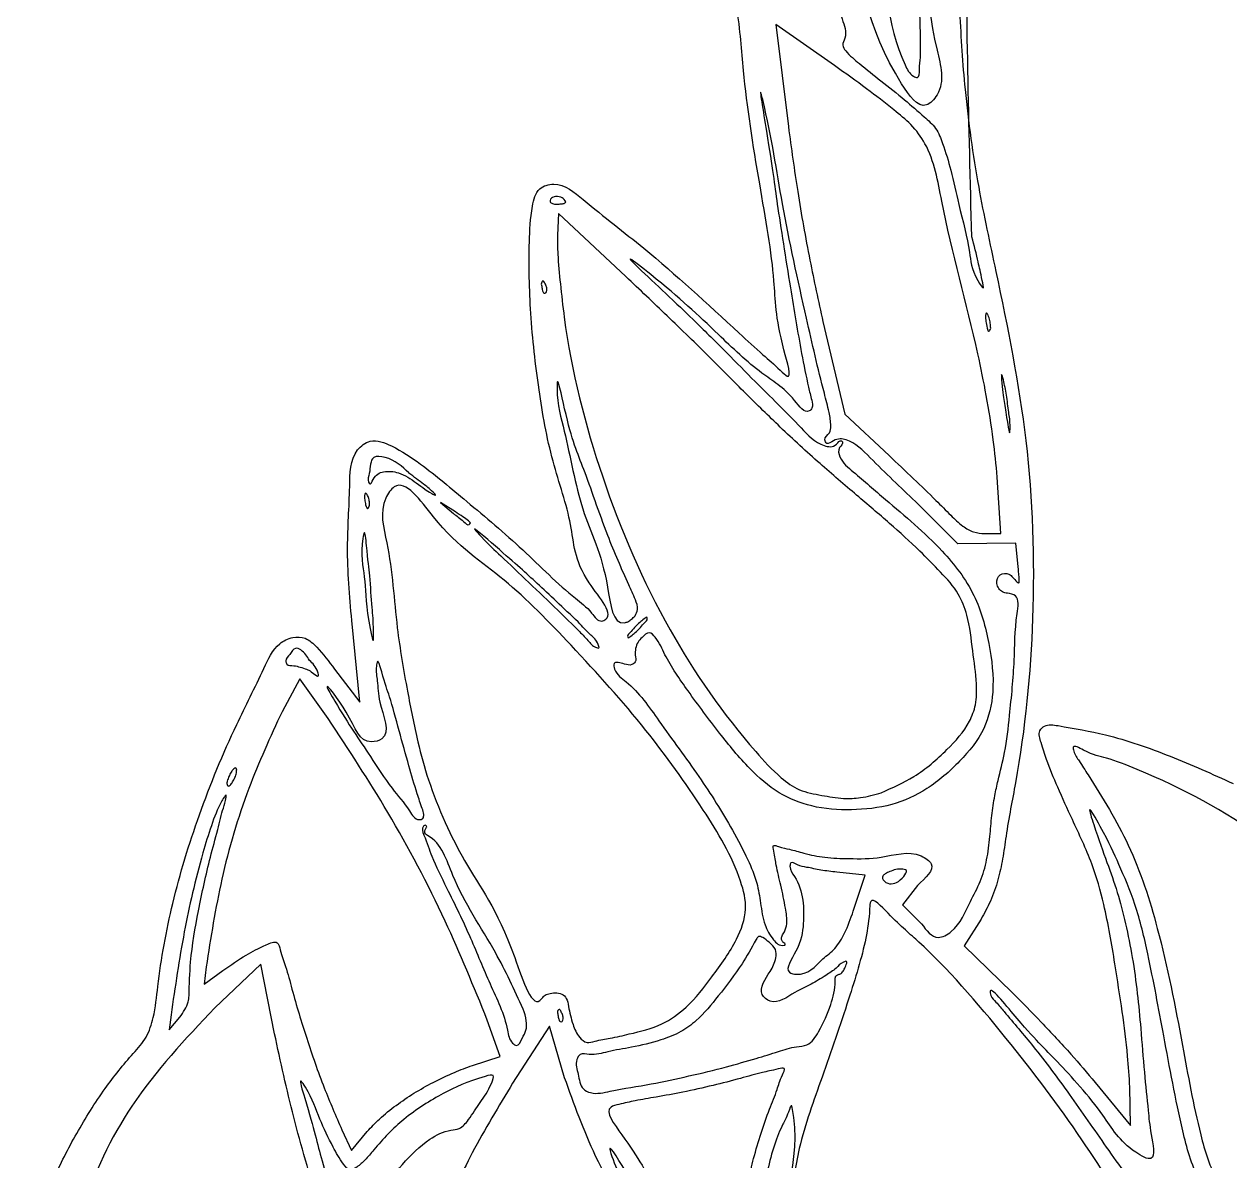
# Model space of a CAD drawing. Extents: x 1.3 to 54.4, y 20 to 60.3.
# Drawn here: x 25.44 to 34.23, y 28.3 to 36.59 of the extents above; entities that cross this region are included whole.
import ezdxf

# ---------------------------------------------------------------- set-up
doc = ezdxf.new("R2010")
doc.units = 0
doc.layers.add('Layer_1', color=7, linetype='CONTINUOUS')

msp = doc.modelspace()

# ---------------------------------------------------------------- linework, layer by layer
at = {"layer": 'Layer_1', "color": 7}
for p, q in [((31.348042, 36.288599), (30.919171, 36.588999)), ((30.919171, 36.588999), (31.010654, 35.843641)), ((29.388763, 35.29457), (29.388805, 35.294694)), ((29.333791, 35.210313), (29.325747, 35.052836)), ((29.825987, 34.7492), (29.333791, 35.210313)), ((32.349054, 35.040623), (32.348395, 35.040067)), ((29.235247, 34.700924), (29.235273, 34.700975)), ((31.262931, 34.421845), (31.423695, 33.745398)), ((32.467534, 34.467287), (32.467595, 34.467292)), ((32.57953, 33.995939), (32.579588, 33.995939)), ((31.423695, 33.745398), (31.744843, 33.443945)), ((28.242715, 33.31677), (28.24267, 33.316963)), ((32.560916, 32.876247), (32.534183, 33.285578)), ((32.534183, 33.285578), (32.534212, 33.285414)), ((27.938542, 33.158785), (27.938484, 33.158816)), ((28.581966, 33.033227), (28.472498, 33.101275)), ((28.472498, 33.101275), (28.568415, 33.020447)), ((32.247091, 32.800285), (31.937381, 33.10954)), ((28.693192, 32.952574), (28.693192, 32.95264)), ((32.457877, 32.802401), (32.247091, 32.800285)), ((32.443261, 32.874924), (32.560916, 32.876247)), ((32.668654, 32.804518), (32.457877, 32.802401)), ((32.68744, 32.631793), (32.668654, 32.804518)), ((27.957248, 32.567351), (27.957214, 32.567351)), ((29.892543, 32.274743), (29.892749, 32.274814)), ((27.884422, 31.644278), (27.826428, 32.241305)), ((29.478256, 32.230163), (29.478256, 32.230158)), ((29.932508, 32.189949), (29.932516, 32.189949)), ((27.517606, 31.95011), (27.517638, 31.950173)), ((27.699877, 31.887089), (27.884422, 31.644278)), ((27.446552, 31.815087), (27.317663, 31.575851)), ((27.65438, 31.526226), (27.446552, 31.815087)), ((26.987275, 31.154394), (26.987275, 31.154201)), ((31.688513, 30.984505), (31.688521, 30.984433)), ((28.339489, 30.869443), (28.339418, 30.869435)), ((31.571663, 30.382083), (31.363695, 30.404758)), ((31.48452, 30.12086), (31.571663, 30.382083)), ((31.852055, 30.373611), (31.851981, 30.373677)), ((31.951919, 30.307984), (31.842583, 30.167072)), ((31.842583, 30.167072), (31.98092, 30.029116)), ((32.416126, 30.061895), (32.292703, 29.867683)), ((30.971159, 29.895565), (30.971019, 29.895792)), ((32.292703, 29.867683), (32.642733, 29.526661)), ((27.164292, 29.73388), (26.827927, 29.415698)), ((27.263624, 29.226613), (27.164292, 29.73388)), ((31.261547, 29.773462), (31.261484, 29.773473)), ((33.392269, 29.736479), (33.392361, 29.736415)), ((26.764401, 29.714283), (26.751119, 29.587492)), ((26.751119, 29.587492), (26.887196, 29.688555)), ((26.639967, 29.504153), (26.639975, 29.50423)), ((29.077124, 29.405945), (29.077174, 29.406014)), ((29.353656, 29.386527), (29.353812, 29.386527)), ((26.508099, 29.364535), (26.495637, 29.255162)), ((26.495637, 29.255162), (26.571848, 29.347089)), ((28.909208, 29.059354), (28.814998, 29.32665)), ((29.26828, 29.282795), (28.999868, 28.865573)), ((29.378796, 28.90601), (29.26828, 29.282795)), ((29.850622, 29.224602), (29.850596, 29.22461)), ((28.70739, 28.995669), (28.909208, 29.059354)), ((30.775952, 29.046916), (30.775844, 29.04699)), ((33.24914, 28.871267), (33.50551, 28.556895)), ((28.279728, 28.793228), (28.279744, 28.793223)), ((33.50551, 28.556895), (33.501092, 28.837816)), ((27.754199, 28.525589), (27.825478, 28.373869)), ((27.825478, 28.373869), (27.939685, 28.514164))]:
    msp.add_line(p, q, dxfattribs=at)
for points, knots in [([(40.271282, 59.849983), (40.485214, 59.86208), (40.949959, 59.888361), (41.643362, 59.879849), (42.200835, 59.846546), (42.613817, 59.810133), (42.912136, 59.78999), (43.550724, 59.756133), (44.502284, 59.657234), (45.750818, 59.362711), (46.962906, 58.923566), (48.08479, 58.401619), (49.057907, 57.823014), (49.691744, 57.295506), (50.073473, 56.914543), (50.335025, 56.747662), (50.858288, 56.608418), (51.57522, 56.380428), (52.370236, 55.848677), (52.768696, 55.302608), (52.964654, 54.894279), (53.032187, 54.592063), (53.094942, 54.132644), (53.165518, 53.544146), (53.017156, 52.826811), (52.747225, 52.270744), (52.535721, 51.84102), (52.440738, 51.589333), (52.439997, 51.37423), (52.477577, 51.130698), (52.671606, 50.794256), (52.992842, 50.31454), (53.384243, 49.658842), (53.741403, 48.879814), (54.035982, 48.115285), (54.221466, 47.321191), (54.347824, 46.578663), (54.45411, 45.599979), (54.367168, 44.445551), (54.082566, 43.108413), (53.057296, 41.036602), (51.749484, 37.555046), (50.140538, 33.362093), (48.204643, 29.976745), (46.199332, 29.279494), (45.121356, 28.951605), (43.924268, 28.714675), (42.839663, 28.563396), (41.89171, 28.2848), (41.049732, 27.738759), (40.089273, 27.160993), (39.153924, 26.46787), (38.436688, 25.780841), (37.856243, 25.114644), (37.439984, 24.350268), (37.265179, 23.694138), (37.123211, 23.187345), (37.026514, 22.901119), (36.777973, 22.294363), (36.102484, 21.448054), (34.81204, 20.585282), (33.672811, 20.207233), (32.884995, 20.045196), (32.468892, 20.009218), (32.001659, 19.995161), (31.531871, 19.985442), (31.144624, 19.989325), (30.92487, 20.012556), (30.828631, 20.02273)], [0, 0, 0, 0, 0.642684, 1.396166, 2.078645, 2.317687, 2.639898, 2.975541, 4.236348, 5.503705, 6.813474, 8.097285, 9.211822, 10.199275, 10.56205, 10.828223, 11.117331, 12.177714, 13.077326, 13.933005, 14.169862, 14.431109, 14.856387, 15.564706, 16.192498, 17.0221, 17.409826, 17.634928, 17.818278, 18.048572, 18.365748, 18.96711, 19.789008, 20.64946, 21.536756, 22.241023, 23.091414, 23.796469, 25.188387, 26.545455, 27.866698, 32.099874, 37.628078, 41.721124, 42.806076, 43.898718, 45.112298, 46.457072, 47.187278, 48.050776, 49.447057, 50.557323, 51.531965, 52.42342, 53.197301, 54.118007, 54.451791, 54.776835, 55.023681, 56.41702, 57.93146, 59.63164, 59.977898, 60.34281, 60.882457, 61.380305, 61.752739, 62.04293, 62.04293, 62.04293, 62.04293]), ([(30.732505, 23.899098), (31.017787, 23.934237), (31.581431, 24.003664), (32.400671, 24.239673), (33.34361, 24.647875), (34.432403, 25.314953), (35.661674, 26.508142), (36.634355, 27.720062), (37.405411, 28.710969), (37.821561, 29.335268), (38.133508, 29.976378), (38.439107, 30.725464), (38.742114, 31.705449), (39.282328, 33.662446), (39.669373, 36.938398), (40.217364, 40.63745), (40.435456, 44.023283), (42.128952, 46.052065), (44.368756, 47.473527), (46.293106, 48.030845), (47.512453, 48.347785), (47.796293, 48.403691), (47.982263, 48.466668), (48.133374, 48.444462), (48.167683, 48.562046), (48.033311, 48.596679), (47.972901, 48.636467), (47.896794, 48.725759), (47.95825, 48.704179), (48.001435, 48.692861), (47.967334, 48.730181), (47.936372, 48.752978), (47.817819, 48.857771), (48.002583, 48.772268), (48.102121, 48.684434), (48.211674, 48.612621), (48.331297, 48.488529), (48.219563, 48.533532), (48.18254, 48.589206), (48.149024, 48.560258), (48.211819, 48.534646), (48.237787, 48.505975), (48.273095, 48.485718), (48.408751, 48.491905), (48.774577, 48.557395), (49.441648, 48.5839), (50.229814, 48.634366), (50.855367, 48.666464), (51.28957, 48.70903), (51.446608, 48.898572), (51.517339, 49.073548), (51.472027, 49.266074), (51.299417, 49.527976), (50.999721, 49.881906), (50.536691, 50.30654), (50.080631, 50.657039), (49.682755, 50.929753), (49.499509, 51.10525), (49.319881, 51.205454), (49.383539, 51.352701), (49.59174, 51.353072), (49.941333, 51.355302), (50.449786, 51.290821), (51.011799, 51.123632), (51.455488, 50.882396), (51.809618, 50.617852), (52.097987, 50.301636), (52.482613, 49.761931), (52.951048, 49.001321), (53.398011, 48.019781), (53.66043, 47.246144), (53.768088, 46.752448), (53.862652, 46.558545), (54.002712, 46.472743), (54.116268, 46.390419), (54.190739, 46.303357), (54.233918, 46.243786), (54.219075, 46.144821), (54.273016, 46.176062), (54.255637, 46.2652), (54.262423, 46.379304), (54.157334, 46.510601), (54.053519, 46.577714), (53.972712, 46.634989), (53.950125, 46.663969), (53.919865, 46.702825), (53.970534, 46.714768), (54.01824, 46.667159), (54.065339, 46.636718), (54.094171, 46.618083)], [0, 0, 0, 0, 0.861275, 1.701661, 2.546323, 3.939671, 5.503987, 7.657424, 8.599612, 9.270814, 9.90321, 10.734783, 11.695818, 12.978402, 16.822185, 21.530389, 24.336455, 26.676338, 29.115447, 32.240938, 32.607914, 32.913542, 33.091769, 33.22836, 33.272941, 33.400702, 33.518091, 33.57148, 33.629545, 33.646439, 33.669267, 33.722965, 33.831678, 33.911881, 34.115803, 34.309106, 34.375417, 34.462396, 34.521726, 34.52741, 34.583643, 34.632285, 34.671179, 34.694986, 35.036324, 35.787178, 36.695231, 37.389745, 37.711535, 37.928482, 38.091254, 38.260666, 38.494191, 39.029936, 39.648184, 40.371492, 40.769055, 41.062405, 41.188959, 41.283766, 41.443055, 41.748778, 42.37622, 42.948477, 43.504726, 43.880412, 44.269835, 44.782435, 45.867723, 46.943173, 48.01382, 48.305912, 48.463523, 48.641704, 48.783937, 48.889551, 48.969983, 49.038949, 49.050391, 49.134235, 49.260788, 49.406406, 49.597166, 49.646118, 49.691323, 49.725477, 49.746112, 49.812073, 49.916178, 49.916178, 49.916178, 49.916178]), ([(41.505627, 28.538675), (41.393418, 28.540437), (41.153276, 28.544206), (40.797646, 28.576965), (40.532175, 28.597797), (40.37801, 28.633156), (40.331998, 28.65453), (40.296019, 28.693559), (40.363011, 28.790904), (40.659522, 28.768603), (41.662816, 29.048652), (43.423626, 29.307967), (45.510356, 30.014296), (48.176865, 30.847216), (50.051498, 34.41801), (51.605929, 38.360791), (52.607648, 41.507383), (53.493574, 42.828212), (53.653088, 43.235181), (53.735161, 43.682297), (53.818558, 44.165769), (53.856981, 44.686008), (53.851096, 45.229911), (53.835314, 45.782941), (53.753907, 46.351078), (53.570443, 47.099656), (53.276708, 48.046458), (52.767748, 49.106684), (52.224689, 49.978148), (51.643344, 50.637961), (51.013775, 51.025373), (50.453012, 51.201009), (49.94947, 51.248667), (49.745178, 51.255592), (49.424452, 51.246936), (49.602399, 51.129314), (49.736712, 51.022719), (50.148566, 50.74867), (50.679023, 50.341823), (51.208201, 49.793912), (51.610738, 49.363994), (51.631988, 48.957475), (51.455799, 48.702952), (51.20104, 48.586172), (50.89309, 48.580099), (50.515714, 48.548964), (49.812357, 48.514674), (48.966679, 48.469601), (48.049667, 48.358795), (46.096224, 47.976945), (43.590566, 45.068691), (41.921117, 40.871296), (40.797343, 37.599977), (39.973706, 35.735392), (39.627354, 34.571887), (39.181683, 32.915112), (38.713649, 31.132887), (38.121574, 29.514822), (37.518205, 28.656214), (37.101375, 28.125648), (36.882227, 27.843809), (36.473719, 27.315204), (35.861389, 26.59001), (35.058492, 25.75852), (34.239529, 25.051401), (33.362079, 24.537518), (32.411745, 24.12715), (31.576739, 23.893952), (30.8503, 23.806655), (30.269321, 23.782124), (29.441347, 23.803939), (28.401025, 24.038177), (27.284914, 24.532867), (26.416512, 25.1577), (26.170231, 25.493147), (25.940657, 25.703306), (26.055993, 25.701997), (26.064693, 25.746837), (26.002498, 25.787238), (25.945304, 25.864565), (25.855538, 25.956682), (25.777577, 26.056016), (25.733239, 26.124721), (25.713553, 26.155227)], [0, 0, 0, 0, 0.336571, 0.720308, 1.070447, 1.136476, 1.19027, 1.225384, 1.275627, 1.480455, 2.041564, 4.456552, 6.733024, 8.714676, 12.573129, 17.897092, 21.821064, 22.286217, 22.65342, 23.122517, 23.646942, 24.125243, 24.684599, 25.278492, 25.783393, 26.402761, 27.589542, 28.749767, 29.920994, 30.661794, 31.368284, 32.096137, 32.449492, 32.78704, 32.936769, 33.027478, 33.246627, 33.546816, 34.449214, 35.27615, 35.854722, 36.132136, 36.424516, 36.726791, 36.935315, 37.34393, 37.864228, 39.047213, 39.882191, 40.638719, 44.967859, 50.275755, 54.43424, 55.289169, 56.386861, 58.069468, 60.437292, 61.921377, 63.20198, 63.562105, 63.946815, 64.272826, 65.56637, 66.79145, 67.738493, 68.802078, 69.826583, 70.839317, 71.388567, 72.018582, 72.581857, 73.873656, 75.149485, 76.371708, 76.656683, 76.822475, 76.874251, 76.885505, 76.949528, 77.05686, 77.191667, 77.32791, 77.436708, 77.436708, 77.436708, 77.436708]), ([(32.348395, 35.040067), (32.327827, 35.850342), (32.272665, 38.023441), (32.394742, 41.01286), (32.363195, 43.840555), (32.699028, 45.885851), (33.50463, 47.5027), (34.390353, 48.385895), (35.02173, 48.754368), (35.270761, 48.884739), (35.6248, 49.050985), (36.097925, 49.240103), (36.583451, 49.34629), (36.963412, 49.567442), (37.165826, 49.41806), (37.280632, 49.243186), (37.358806, 49.093549), (37.402537, 49.009842)], [0, 0, 0, 0, 2.431139, 6.520144, 8.970667, 10.91206, 12.673582, 14.310714, 14.563655, 14.866048, 15.153012, 15.74017, 16.365933, 16.729757, 16.852568, 17.07543, 17.358386, 17.358386, 17.358386, 17.358386]), ([(37.199943, 49.151154), (37.172726, 49.192435), (37.124656, 49.265347), (37.061955, 49.350229), (36.944455, 49.442029), (36.669499, 49.26412), (36.297402, 49.198337), (35.528808, 48.909986), (34.521392, 48.388677), (33.512426, 47.260958), (32.686384, 45.571048), (32.663641, 42.78056), (32.439288, 39.747242), (32.210263, 37.337742), (32.297425, 36.063063), (32.384755, 35.431122), (32.569362, 34.584173), (32.778744, 33.542677), (32.820508, 32.28559), (32.731562, 31.388004), (32.630643, 30.864169), (32.598393, 30.679091), (32.575746, 30.505368), (32.541727, 30.345799), (32.48997, 30.197409), (32.439807, 30.105354), (32.416126, 30.061895)], [0, 0, 0, 0, 0.148098, 0.261571, 0.318442, 0.574888, 1.055379, 1.530429, 2.995728, 4.428546, 5.988876, 8.530526, 12.640463, 15.187267, 15.751246, 16.470421, 17.098569, 18.351957, 19.650703, 20.855571, 21.04867, 21.251093, 21.419066, 21.57407, 21.739903, 21.888206, 21.888206, 21.888206, 21.888206]), ([(32.567396, 45.407882), (32.487679, 44.576272), (32.279067, 42.400011), (32.344499, 39.368324), (31.874723, 37.144065), (32.164761, 36.138075), (31.980786, 35.940784), (31.302969, 36.905996), (31.969713, 38.961676), (31.388619, 42.155121), (31.687853, 44.966956), (31.187149, 46.201228), (31.343349, 46.802072), (31.551383, 46.548783), (31.887721, 46.30433), (31.753218, 46.446041), (31.610383, 46.53728), (31.423887, 46.67655), (31.29797, 46.775359), (30.393063, 46.997233), (31.887997, 42.681187), (31.157481, 40.474904), (31.197956, 37.679147), (31.385202, 36.664077), (31.444489, 36.516754), (31.39686, 36.43901), (31.44822, 36.368578), (31.544052, 36.290885), (31.690286, 36.171754), (31.852157, 36.047565), (31.982842, 35.930417), (32.093203, 35.834859), (32.147009, 35.694255), (32.203351, 35.509259), (32.257176, 35.247337), (32.337581, 34.956644), (32.344084, 34.791772), (32.444246, 34.637035), (32.41494, 34.766642), (32.394132, 34.864839), (32.365599, 34.976104), (32.349054, 35.040623)], [0, 0, 0, 0, 2.507167, 6.561078, 9.020535, 9.346919, 9.454031, 9.691937, 11.939098, 16.075799, 19.173391, 20.019059, 20.242901, 20.641756, 20.839357, 20.872199, 21.148367, 21.394038, 21.558724, 21.622635, 24.117019, 28.779797, 31.554877, 31.800349, 31.941942, 31.994934, 32.040843, 32.177687, 32.378822, 32.600325, 32.790314, 32.908229, 33.029918, 33.232586, 33.489062, 33.846082, 34.062728, 34.129388, 34.185088, 34.322768, 34.51279, 34.51279, 34.51279, 34.51279]), ([(31.383041, 46.406046), (31.404663, 46.223736), (31.466038, 45.706226), (31.612651, 44.903193), (31.968858, 43.600645), (31.752166, 41.36323), (32.013458, 38.873522), (31.586388, 36.855676), (31.894908, 36.222978), (31.966447, 36.190342), (31.965898, 36.279008), (31.977106, 36.361865), (31.974406, 36.508523), (31.971499, 36.616003), (31.969922, 36.674298)], [0, 0, 0, 0, 0.550654, 1.563108, 2.448287, 4.581673, 8.162084, 10.15565, 10.258753, 10.288005, 10.346325, 10.436048, 10.585533, 10.762703, 10.762703, 10.762703, 10.762703]), ([(27.826428, 32.241305), (27.810933, 32.420976), (27.782694, 32.748412), (27.814947, 33.153015), (27.8117, 33.452377), (27.972296, 33.57673), (28.151545, 33.503743), (28.377785, 33.352682), (28.693183, 33.084362), (29.07201, 32.770444), (29.366143, 32.465996), (29.561679, 32.325101), (29.623942, 32.227337), (29.761015, 32.27226), (29.446193, 32.599559), (29.448311, 32.938396), (29.273871, 33.42148), (29.186423, 33.931821), (29.124483, 34.466586), (29.116248, 34.920146), (29.130188, 35.216592), (29.173171, 35.398731), (29.352212, 35.448072), (29.605471, 35.231263), (30.052276, 34.891792), (30.475053, 34.499632), (30.812154, 34.188585), (30.919285, 34.099273), (31.049582, 33.969695), (30.912129, 34.418369), (30.922671, 34.736242), (30.789992, 35.481127), (30.68398, 36.139665), (30.659412, 36.597183), (30.598121, 36.87951), (30.747536, 36.949534), (30.904245, 36.881586), (31.007607, 36.809032), (31.072016, 36.76382)], [0, 0, 0, 0, 0.536488, 0.977702, 1.251119, 1.362713, 1.521285, 1.771215, 2.204494, 2.745478, 3.266822, 3.426996, 3.521705, 3.537467, 3.832839, 4.27819, 4.757205, 5.289077, 5.84935, 6.37051, 6.632199, 6.76924, 6.876996, 7.119665, 7.685737, 8.615982, 8.851787, 9.021405, 9.088144, 9.282063, 9.791191, 10.505392, 11.340043, 11.806058, 11.971345, 12.07774, 12.221727, 12.459814, 12.459814, 12.459814, 12.459814]), ([(32.534212, 33.285414), (32.525369, 33.37664), (32.506002, 33.576424), (32.457434, 33.876342), (32.33903, 34.45933), (32.1636, 35.058289), (32.067562, 35.650634), (31.910827, 35.860834), (31.757663, 35.983917), (31.573089, 36.128171), (31.426294, 36.232816), (31.348042, 36.288599)], [0, 0, 0, 0, 0.274891, 0.60201, 0.911173, 2.057139, 2.493568, 2.666871, 2.82932, 3.081774, 3.369993, 3.369993, 3.369993, 3.369993]), ([(31.937381, 33.10954), (31.82804, 33.212709), (31.666823, 33.364827), (31.478196, 33.560843), (31.353516, 33.571265), (31.294564, 33.51578), (31.264774, 33.572762), (31.317631, 33.603051), (31.322714, 33.677207), (31.306512, 33.773388), (31.23595, 34.034112), (31.12212, 34.536344), (30.958372, 35.270741), (30.890635, 35.768457), (30.7901, 36.176788), (30.890414, 35.580934), (30.922488, 35.308186), (31.020548, 34.698123), (31.090662, 34.268878), (31.14565, 33.99048), (31.176716, 33.863486), (31.194149, 33.797906), (31.135951, 33.738044), (31.00445, 33.929381), (30.792989, 34.044872), (30.426295, 34.400234), (30.190907, 34.620741), (29.73223, 34.982296), (30.150891, 34.596606), (30.336406, 34.416474), (30.55961, 34.197787), (30.808516, 33.94037), (31.043585, 33.714934), (31.223312, 33.517906), (31.350538, 33.499989), (31.38858, 33.562432), (31.415256, 33.533458), (31.367854, 33.497266), (31.389029, 33.403002), (31.528024, 33.289921), (31.780605, 33.068938), (32.106865, 32.79922), (32.382339, 32.443555), (32.479624, 32.077716), (32.520783, 31.746393), (32.45237, 31.436047), (32.261047, 31.204862), (32.037913, 31.008194), (31.762962, 30.88272), (31.472435, 30.852108), (31.189399, 30.871256), (30.928558, 30.974878), (30.708466, 31.171419), (30.496664, 31.429812), (30.293364, 31.705448), (30.126873, 31.942302), (30.066665, 32.09172), (29.994744, 32.167479), (29.945742, 32.120439), (29.911512, 32.083945), (29.894535, 32.036636), (29.891338, 31.988819), (29.904129, 31.941292), (29.861678, 31.910176), (29.81279, 31.92268), (29.728626, 31.949166), (29.748674, 31.848757), (29.898947, 31.752552), (30.089862, 31.468764), (30.35561, 31.117378), (30.571033, 30.776504), (30.708578, 30.515638), (30.783851, 30.337881), (30.808838, 30.175851), (30.828984, 30.029787), (30.887827, 29.92082), (30.946897, 29.864051), (30.990127, 29.873855), (30.982578, 29.887631), (30.975701, 29.892409), (30.971159, 29.895565)], [0, 0, 0, 0, 0.459161, 0.677013, 0.768559, 0.822142, 0.851542, 0.912098, 0.963098, 1.063837, 1.207226, 1.770149, 2.62163, 3.397214, 3.440479, 3.717391, 4.254299, 4.871213, 5.357905, 5.609202, 5.705795, 5.764454, 5.792481, 5.924422, 6.235169, 6.658121, 7.317639, 7.50398, 7.895062, 8.165662, 8.483029, 8.778513, 9.25344, 9.466657, 9.555905, 9.599842, 9.609786, 9.656473, 9.723047, 9.870435, 10.180685, 10.739149, 11.136511, 11.504177, 11.858893, 12.132707, 12.428368, 12.74053, 13.021536, 13.317966, 13.60836, 13.865612, 14.14277, 14.48338, 14.865666, 15.1796, 15.325981, 15.378683, 15.440833, 15.486431, 15.53633, 15.584605, 15.633586, 15.665202, 15.719936, 15.794788, 15.83516, 15.959927, 16.332666, 16.832513, 17.293697, 17.536495, 17.718737, 17.867887, 18.028263, 18.153875, 18.241653, 18.250034, 18.259171, 18.276938, 18.276938, 18.276938, 18.276938]), ([(31.010654, 35.843641), (31.032452, 35.685454), (31.077374, 35.359466), (31.161184, 34.885116), (31.230226, 34.570757), (31.262931, 34.421845)], [0, 0, 0, 0, 0.479027, 0.987167, 1.444524, 1.444524, 1.444524, 1.444524]), ([(29.388805, 35.294694), (29.380662, 35.306079), (29.362493, 35.33148), (29.316072, 35.336206), (29.275155, 35.324814), (29.269818, 35.292695), (29.293799, 35.278852), (29.322771, 35.276605), (29.352493, 35.28016), (29.37799, 35.282134), (29.386148, 35.291551), (29.388763, 35.29457)], [0, 0, 0, 0, 0.040234, 0.089769, 0.13156, 0.150341, 0.171524, 0.203532, 0.238173, 0.262969, 0.274668, 0.274668, 0.274668, 0.274668]), ([(29.325747, 35.052836), (29.326468, 35.006177), (29.328302, 34.887458), (29.34824, 34.687633), (29.408767, 34.137433), (29.628926, 33.270995), (30.091656, 32.193487), (30.586304, 31.483747), (30.926358, 31.113637), (31.089186, 30.993403), (31.252088, 30.966341), (31.40029, 30.938857), (31.548279, 30.945224), (31.638524, 30.970502), (31.688513, 30.984505)], [0, 0, 0, 0, 0.139947, 0.35608, 0.601949, 1.800511, 3.019276, 4.104803, 4.371439, 4.529903, 4.698615, 4.85782, 4.98292, 5.138275, 5.138275, 5.138275, 5.138275]), ([(31.688521, 30.984433), (31.769771, 31.020701), (31.946159, 31.099436), (32.16026, 31.283179), (32.318672, 31.460225), (32.384835, 31.632519), (32.385284, 31.809379), (32.352872, 32.026052), (32.3301, 32.250002), (32.252476, 32.451182), (32.118436, 32.597511), (31.950773, 32.768281), (31.745562, 32.954563), (31.499213, 33.162389), (31.229692, 33.392764), (30.960099, 33.640443), (30.695487, 33.900414), (30.424515, 34.174844), (30.132613, 34.458432), (29.926261, 34.654112), (29.825987, 34.7492)], [0, 0, 0, 0, 0.265609, 0.576623, 0.83955, 0.968198, 1.120275, 1.362975, 1.62718, 1.792823, 1.999094, 2.214911, 2.512967, 2.829194, 3.182132, 3.576476, 3.927194, 4.294885, 4.733457, 5.148028, 5.148028, 5.148028, 5.148028]), ([(29.235273, 34.700975), (29.230644, 34.709954), (29.223671, 34.723481), (29.205168, 34.703868), (29.212772, 34.677281), (29.215179, 34.651912), (29.224232, 34.626871), (29.245698, 34.629939), (29.25086, 34.651489), (29.248321, 34.675689), (29.239828, 34.692082), (29.235247, 34.700924)], [0, 0, 0, 0, 0.022324, 0.033629, 0.064727, 0.097364, 0.117573, 0.130533, 0.149946, 0.175076, 0.204503, 0.204503, 0.204503, 0.204503]), ([(32.467595, 34.467292), (32.462826, 34.476658), (32.454289, 34.493425), (32.444977, 34.454258), (32.452524, 34.42076), (32.458038, 34.387764), (32.466238, 34.343528), (32.48879, 34.363481), (32.484311, 34.392608), (32.482549, 34.429542), (32.472583, 34.454593), (32.467534, 34.467287)], [0, 0, 0, 0, 0.02162, 0.038701, 0.084968, 0.134553, 0.159903, 0.172454, 0.204164, 0.243643, 0.284195, 0.284195, 0.284195, 0.284195]), ([(32.579588, 33.995939), (32.573891, 34.014846), (32.559749, 34.061775), (32.573467, 33.91745), (32.587139, 33.82239), (32.600275, 33.729568), (32.6256, 33.582925), (32.629779, 33.687815), (32.616992, 33.76045), (32.603215, 33.882762), (32.58714, 33.959574), (32.57953, 33.995939)], [0, 0, 0, 0, 0.04193, 0.10408, 0.255561, 0.4076, 0.471262, 0.511111, 0.622239, 0.74748, 0.860084, 0.860084, 0.860084, 0.860084]), ([(29.892749, 32.274814), (29.900056, 32.289934), (29.918334, 32.327753), (29.890235, 32.409297), (29.808534, 32.58221), (29.676225, 32.888613), (29.514654, 33.373087), (29.417285, 33.582254), (29.323525, 34.046959), (29.322629, 33.822858), (29.40051, 33.553952), (29.492712, 33.010427), (29.684844, 32.67559), (29.728568, 32.196946), (29.843396, 32.231941), (29.868175, 32.24991), (29.884137, 32.266176), (29.892543, 32.274743)], [0, 0, 0, 0, 0.048862, 0.122216, 0.24156, 0.632434, 1.144523, 1.608834, 1.807376, 1.851184, 2.166513, 2.749153, 3.347421, 3.635803, 3.658928, 3.691244, 3.727198, 3.727198, 3.727198, 3.727198]), ([(28.24267, 33.316963), (28.193454, 33.363685), (28.124612, 33.429037), (27.956189, 33.448608), (27.965749, 33.326661), (27.939231, 33.268544), (27.962413, 33.224039), (27.992259, 33.301402), (28.058103, 33.335395), (28.185985, 33.323338), (28.275994, 33.260479), (28.357499, 33.200346), (28.39275, 33.176089), (28.449786, 33.145882), (28.396332, 33.202865), (28.342973, 33.238996), (28.28016, 33.287723), (28.242715, 33.31677)], [0, 0, 0, 0, 0.2073, 0.289962, 0.410609, 0.473842, 0.489697, 0.529458, 0.625156, 0.73405, 0.882877, 0.959632, 1.019465, 1.049929, 1.078474, 1.169398, 1.303606, 1.303606, 1.303606, 1.303606]), ([(31.744843, 33.443945), (31.804762, 33.387263), (31.919238, 33.278974), (32.070103, 33.134291), (32.18688, 33.016631), (32.272666, 32.932343), (32.357826, 32.881525), (32.415596, 32.877061), (32.443261, 32.874924)], [0, 0, 0, 0, 0.247437, 0.47273, 0.62713, 0.744519, 0.834047, 0.916325, 0.916325, 0.916325, 0.916325]), ([(29.850596, 29.22461), (29.932217, 29.243906), (30.083965, 29.279779), (30.292453, 29.429565), (30.461815, 29.651524), (30.627398, 29.878623), (30.720358, 30.127456), (30.635228, 30.468013), (30.372839, 30.898201), (29.959973, 31.479992), (29.467967, 32.019746), (28.932527, 32.575725), (28.52479, 32.81857), (28.192474, 33.315509), (28.017136, 33.063343), (28.119898, 32.705132), (28.141146, 32.239518), (28.226001, 31.754495), (28.297993, 31.382315), (28.411283, 30.966679), (28.676405, 30.389641), (28.927944, 30.099883), (29.148994, 29.37597), (29.229099, 29.508228), (29.265922, 29.520196), (29.309718, 29.526804), (29.359509, 29.522545), (29.39875, 29.481733), (29.410534, 29.40062), (29.434243, 29.302877), (29.472883, 29.208393), (29.538731, 29.15285), (29.619294, 29.179341), (29.720711, 29.193667), (29.804095, 29.213523), (29.850622, 29.224602)], [0, 0, 0, 0, 0.24936, 0.463602, 0.753491, 1.082231, 1.311185, 1.517137, 2.103419, 2.819591, 3.64637, 4.326765, 5.019416, 5.379477, 5.482578, 5.808477, 6.433924, 6.902877, 7.279795, 7.567445, 8.211027, 9.008559, 9.368236, 9.396117, 9.434172, 9.479004, 9.531213, 9.575644, 9.636695, 9.771556, 9.878481, 9.943033, 10.00201, 10.11498, 10.257597, 10.257597, 10.257597, 10.257597]), ([(27.938484, 33.158816), (27.933722, 33.16448), (27.923971, 33.176076), (27.917107, 33.141368), (27.923061, 33.112895), (27.926483, 33.084359), (27.939438, 33.050518), (27.956724, 33.073696), (27.955405, 33.097816), (27.952867, 33.129979), (27.943244, 33.149331), (27.938542, 33.158785)], [0, 0, 0, 0, 0.016446, 0.033675, 0.073629, 0.114048, 0.1333, 0.147714, 0.177237, 0.210194, 0.24167, 0.24167, 0.24167, 0.24167]), ([(28.568415, 33.020447), (28.59089, 33.004689), (28.624587, 32.981062), (28.676906, 32.928288), (28.689862, 32.947608), (28.693192, 32.952574)], [0, 0, 0, 0, 0.093363, 0.139977, 0.156104, 0.156104, 0.156104, 0.156104]), ([(28.693192, 32.95264), (28.688035, 32.957971), (28.671406, 32.975162), (28.632642, 33.000325), (28.600408, 33.021253), (28.581966, 33.033227)], [0, 0, 0, 0, 0.02221, 0.071621, 0.137693, 0.137693, 0.137693, 0.137693]), ([(27.957214, 32.567351), (27.951011, 32.622481), (27.942131, 32.701402), (27.922152, 32.918092), (27.885174, 32.735056), (27.930636, 32.536164), (27.923414, 32.361536), (27.987392, 32.038502), (27.985193, 32.217797), (27.974603, 32.348942), (27.963606, 32.487333), (27.957248, 32.567351)], [0, 0, 0, 0, 0.221255, 0.316734, 0.359384, 0.64027, 0.96482, 1.10776, 1.177805, 1.346935, 1.578779, 1.578779, 1.578779, 1.578779]), ([(29.478256, 32.230158), (29.371503, 32.330677), (29.158487, 32.531254), (29.000105, 32.674677), (28.671666, 32.958435), (28.812063, 32.80702), (28.927675, 32.699416), (29.122265, 32.512838), (29.312087, 32.333803), (29.459847, 32.188619), (29.541616, 32.105682), (29.576612, 32.060891), (29.59856, 32.047967), (29.636754, 32.032221), (29.6149, 32.096257), (29.560142, 32.140499), (29.509068, 32.196424), (29.478256, 32.230163)], [0, 0, 0, 0, 0.409762, 0.817649, 1.011826, 1.083407, 1.281819, 1.564313, 1.855504, 2.076689, 2.18012, 2.210411, 2.240692, 2.267078, 2.293616, 2.380513, 2.51266, 2.51266, 2.51266, 2.51266]), ([(31.98092, 30.029116), (32.018644, 29.979772), (32.081166, 29.897991), (32.257367, 29.998064), (32.31949, 30.164142), (32.41557, 30.335313), (32.462011, 30.496968), (32.48054, 30.658901), (32.493152, 30.815889), (32.512454, 30.952427), (32.546749, 31.105188), (32.597666, 31.297477), (32.628348, 31.589005), (32.664446, 31.939334), (32.660217, 32.196399), (32.700593, 32.422059), (32.615879, 32.438717), (32.571334, 32.445523), (32.543172, 32.474257), (32.524531, 32.518666), (32.54423, 32.585924), (32.634283, 32.587012), (32.655592, 32.539588), (32.698801, 32.504521), (32.689375, 32.579596), (32.688213, 32.610938), (32.68744, 32.631793)], [0, 0, 0, 0, 0.158231, 0.262247, 0.521253, 0.685618, 0.849717, 1.021315, 1.17406, 1.322299, 1.434388, 1.643815, 1.916934, 2.318927, 2.662042, 2.791833, 2.852881, 2.889207, 2.926853, 2.966257, 3.03245, 3.096561, 3.177388, 3.191983, 3.231438, 3.309899, 3.309899, 3.309899, 3.309899]), ([(34.922365, 30.787247), (34.923122, 30.862222), (34.924969, 31.044931), (34.94733, 31.338747), (34.985764, 31.75563), (35.024067, 31.998978), (35.04459, 32.466986), (34.979284, 32.154917), (34.948738, 31.992094), (34.903277, 31.767053), (34.855945, 31.539293), (34.811537, 31.310189), (34.775313, 31.106583), (34.755451, 30.944524), (34.737909, 30.827984), (34.720853, 30.757622), (34.683619, 30.705114), (34.630508, 30.731767), (34.570443, 30.756667), (34.529865, 30.780708), (34.454338, 30.829041), (34.511472, 30.768201), (34.755014, 30.59536), (35.251649, 30.123291), (35.700569, 29.464435), (35.861742, 28.8703), (35.838822, 28.440785), (35.734452, 28.160964), (35.547675, 27.95353), (35.336259, 27.799173), (35.094622, 27.708499), (34.843179, 27.689444), (34.59363, 27.706081), (34.364456, 27.794269), (34.166707, 27.948212), (33.971014, 28.180943), (33.856247, 28.627932), (33.754452, 29.177515), (33.651209, 29.735348), (33.555741, 30.148231), (33.415908, 30.477351), (33.339449, 30.64447), (33.182463, 30.924201), (33.301618, 30.550842), (33.410472, 30.299553), (33.532515, 29.765187), (33.576983, 29.330766), (33.604186, 28.96214), (33.632949, 28.691884), (33.648996, 28.513625), (33.702304, 28.268972), (33.438536, 28.415011), (33.301474, 28.664025), (32.948674, 29.05582), (32.784111, 29.204104), (32.462438, 29.599831), (32.491017, 29.490621), (32.532406, 29.450209), (32.635646, 29.326268), (32.822277, 29.10906), (33.068268, 28.776988), (33.285389, 28.460586), (33.462391, 28.209425), (33.601402, 28.050883), (33.732343, 27.943559), (33.841842, 27.864622), (33.896763, 27.807033), (33.935865, 27.758984), (33.910026, 27.733078), (33.932225, 27.723587), (33.953374, 27.74546), (34.002336, 27.742719), (34.063542, 27.719679), (34.221513, 27.619473), (34.486643, 27.479514), (34.926609, 27.423433), (35.211805, 27.471374), (35.632058, 27.566873), (35.280938, 27.084239), (34.809727, 26.602899), (33.859173, 25.627903), (32.58071, 24.866294), (31.551533, 24.523967), (30.856074, 24.373741), (30.454221, 24.350359), (29.915281, 24.345218), (29.32441, 24.333116), (28.731731, 24.398224), (28.185516, 24.547134), (27.609008, 24.741362), (27.051302, 24.990705), (26.706464, 25.201249), (26.540563, 25.302541)], [0, 0, 0, 0, 0.22433, 0.546678, 0.897645, 1.408636, 1.582807, 1.778368, 1.956175, 2.190209, 2.429808, 2.665037, 2.887714, 3.049787, 3.156847, 3.236459, 3.276608, 3.320031, 3.388889, 3.469394, 3.513076, 3.542958, 3.638347, 4.591689, 5.381917, 6.066191, 6.380386, 6.661358, 6.942652, 7.20495, 7.440911, 7.705972, 7.955971, 8.185689, 8.429977, 8.702484, 9.080164, 9.787067, 10.394499, 10.768444, 11.081129, 11.391416, 11.535766, 11.64743, 12.172445, 12.660713, 13.181341, 13.501775, 13.78077, 13.95802, 14.132448, 14.252671, 14.615412, 15.123895, 15.60135, 15.828321, 15.847938, 15.909462, 16.001008, 16.33198, 16.768202, 17.239898, 17.483063, 17.690405, 17.868381, 17.994066, 18.084617, 18.127059, 18.147303, 18.157146, 18.183769, 18.227212, 18.29408, 18.381014, 18.785202, 19.195823, 19.627317, 19.83839, 20.081647, 20.809655, 22.396973, 23.823347, 25.319996, 25.609998, 25.955532, 26.524128, 27.228394, 27.726303, 28.306628, 28.922569, 29.55107, 30.133782, 30.133782, 30.133782, 30.133782]), ([(29.932516, 32.189949), (29.942677, 32.20264), (29.959344, 32.223457), (29.98368, 32.243823), (29.981088, 32.271264), (29.950203, 32.244673), (29.92518, 32.226694), (29.887323, 32.190877), (29.861634, 32.155849), (29.837027, 32.135587), (29.83956, 32.108112), (29.87043, 32.134722), (29.895906, 32.152589), (29.919416, 32.176585), (29.932508, 32.189949)], [0, 0, 0, 0, 0.049182, 0.080672, 0.090759, 0.113978, 0.156432, 0.209825, 0.258941, 0.290454, 0.300542, 0.323772, 0.36623, 0.419592, 0.419592, 0.419592, 0.419592]), ([(25.463009, 26.933919), (25.449903, 27.080902), (25.425446, 27.355173), (25.490259, 27.773536), (25.634351, 28.147275), (25.816724, 28.503988), (26.010868, 28.815152), (26.191448, 29.039669), (26.335653, 29.196491), (26.390573, 29.369194), (26.422955, 29.699325), (26.513022, 30.199593), (26.709336, 30.837672), (26.944291, 31.410287), (27.151814, 31.812704), (27.262076, 32.05965), (27.389212, 32.124454), (27.496349, 32.119997), (27.598044, 32.023901), (27.659513, 31.941317), (27.699877, 31.887089)], [0, 0, 0, 0, 0.441324, 0.823514, 1.257474, 1.637281, 2.025229, 2.353686, 2.504431, 2.656072, 2.885344, 3.501476, 4.174864, 4.888386, 5.343517, 5.557224, 5.663151, 5.752363, 5.859436, 6.064216, 6.064216, 6.064216, 6.064216]), ([(27.517638, 31.950173), (27.500981, 31.978456), (27.477596, 32.018165), (27.405251, 32.049358), (27.379417, 31.990577), (27.33812, 31.959566), (27.353733, 31.909736), (27.404559, 31.914195), (27.449776, 31.901174), (27.495433, 31.885893), (27.53385, 31.869328), (27.592609, 31.815504), (27.572479, 31.899163), (27.541992, 31.927468), (27.517606, 31.95011)], [0, 0, 0, 0, 0.099041, 0.13905, 0.1988, 0.254794, 0.279685, 0.331176, 0.379817, 0.428545, 0.467589, 0.528486, 0.555196, 0.66197, 0.66197, 0.66197, 0.66197]), ([(28.339418, 30.869435), (28.327281, 30.905202), (28.292401, 31.007989), (28.238299, 31.19918), (28.173775, 31.428003), (28.10615, 31.681937), (28.063099, 31.792679), (28.016094, 31.973059), (27.999879, 31.875101), (28.018458, 31.788136), (28.017928, 31.617549), (28.130793, 31.390685), (27.885105, 31.327361), (27.838386, 31.532476), (27.59509, 31.836489), (27.789211, 31.500588), (27.919969, 31.318556), (28.103899, 31.025375), (28.226103, 30.896186), (28.291708, 30.778605), (28.349329, 30.793909), (28.354767, 30.832618), (28.34532, 30.855388), (28.339489, 30.869443)], [0, 0, 0, 0, 0.113407, 0.325909, 0.591576, 0.848669, 1.038786, 1.121176, 1.155575, 1.262057, 1.41919, 1.687213, 1.766168, 2.051621, 2.2815, 2.398866, 2.879505, 3.160234, 3.369218, 3.463109, 3.491299, 3.519756, 3.565641, 3.565641, 3.565641, 3.565641]), ([(27.317663, 31.575851), (27.232746, 31.390875), (27.051755, 30.996622), (26.867883, 30.369854), (26.798196, 29.928377), (26.764401, 29.714283)], [0, 0, 0, 0, 0.610135, 1.300426, 1.950377, 1.950377, 1.950377, 1.950377]), ([(28.814998, 29.32665), (28.716187, 29.568985), (28.504657, 30.087764), (28.115028, 30.823733), (27.802858, 31.299795), (27.65438, 31.526226)], [0, 0, 0, 0, 0.784855, 1.680177, 2.49229, 2.49229, 2.49229, 2.49229]), ([(33.392361, 29.736415), (33.368346, 29.881351), (33.327495, 30.127887), (33.227378, 30.482694), (33.093555, 30.760318), (32.98081, 31.011168), (32.899015, 31.200184), (32.860363, 31.332989), (32.827663, 31.428526), (32.891597, 31.488598), (33.067641, 31.458195), (33.369111, 31.407605), (33.80053, 31.256608), (34.103091, 31.120302), (34.254337, 31.052164)], [0, 0, 0, 0, 0.440577, 0.74942, 1.10217, 1.361381, 1.579168, 1.708942, 1.796117, 1.843183, 1.94236, 2.293571, 2.79276, 3.291718, 3.291718, 3.291718, 3.291718]), ([(35.157259, 27.859622), (35.305973, 27.943209), (35.593684, 28.104921), (35.78112, 28.611709), (35.668177, 29.263665), (35.229001, 29.990415), (34.489444, 30.695968), (33.824605, 31.049118), (33.340096, 31.241229), (33.217249, 31.259938), (33.08064, 31.342173), (33.096395, 31.265781), (33.138211, 31.207694), (33.281149, 30.979115), (33.519999, 30.598903), (33.735791, 29.923384), (33.874729, 29.208855), (33.984815, 28.588835), (34.108265, 28.161926), (34.30474, 27.96141), (34.490041, 27.850973), (34.659881, 27.792206), (34.808336, 27.762288), (34.932703, 27.783769), (35.039911, 27.814001), (35.11718, 27.844023), (35.157259, 27.859596)], [0, 0, 0, 0, 0.497436, 0.96237, 1.507198, 2.43344, 3.465464, 4.512787, 4.750576, 4.927606, 5.005732, 5.033842, 5.116181, 5.237171, 5.826716, 6.470169, 7.343508, 8.00888, 8.371454, 8.647075, 8.826313, 9.015187, 9.185771, 9.271339, 9.390948, 9.519847, 9.519847, 9.519847, 9.519847]), ([(26.987275, 31.154201), (26.985183, 31.159037), (26.980554, 31.16974), (26.95941, 31.154877), (26.945563, 31.134332), (26.928694, 31.103893), (26.919713, 31.072813), (26.912646, 31.049258), (26.923692, 31.028579), (26.944155, 31.043681), (26.958438, 31.064195), (26.974491, 31.094812), (26.98598, 31.125428), (26.986887, 31.145703), (26.987275, 31.154394)], [0, 0, 0, 0, 0.013147, 0.029098, 0.058371, 0.095298, 0.129877, 0.155824, 0.168961, 0.184936, 0.214302, 0.251239, 0.285821, 0.311764, 0.311764, 0.311764, 0.311764]), ([(26.639975, 29.50423), (26.642051, 29.586183), (26.647328, 29.79449), (26.708163, 30.130885), (26.777002, 30.45547), (26.845899, 30.697146), (26.88126, 30.856382), (26.907385, 30.920311), (26.913234, 30.975993), (26.887284, 30.942822), (26.827951, 30.83423), (26.71209, 30.468213), (26.596874, 29.968175), (26.538016, 29.567962), (26.508099, 29.364535)], [0, 0, 0, 0, 0.245582, 0.624218, 1.024882, 1.232423, 1.395212, 1.478003, 1.493, 1.511911, 1.55736, 1.951606, 2.543563, 3.155496, 3.155496, 3.155496, 3.155496]), ([(29.077174, 29.406014), (29.01266, 29.546017), (28.857872, 29.881927), (28.583602, 30.265854), (28.481617, 30.621745), (28.361771, 30.682395), (28.357361, 30.704607), (28.363434, 30.722356), (28.376796, 30.738326), (28.363495, 30.75054), (28.329783, 30.731445), (28.370308, 30.634955), (28.414991, 30.497954), (28.54255, 30.242759), (28.690696, 29.940379), (28.829657, 29.588826), (28.954548, 29.342471), (28.974513, 29.172511), (29.040068, 29.127284), (29.070068, 29.197904), (29.102598, 29.249471), (29.102494, 29.328866), (29.086206, 29.378352), (29.077124, 29.405945)], [0, 0, 0, 0, 0.459701, 1.10296, 1.447587, 1.466825, 1.485757, 1.508148, 1.526008, 1.534514, 1.552928, 1.617157, 1.782353, 2.037141, 2.442365, 2.805292, 3.167281, 3.26879, 3.301013, 3.366176, 3.431887, 3.501435, 3.589098, 3.589098, 3.589098, 3.589098]), ([(30.971019, 29.895792), (30.966611, 29.901792), (30.956712, 29.915265), (30.96338, 29.944735), (30.989701, 29.975825), (31.004999, 30.046818), (30.98752, 30.161671), (30.958445, 30.300525), (30.921894, 30.446486), (30.911226, 30.52687), (30.892433, 30.61148), (30.96017, 30.581658), (31.02441, 30.573171), (31.139454, 30.537272), (31.282211, 30.507498), (31.473009, 30.503225), (31.706931, 30.501336), (31.912444, 30.575562), (32.104139, 30.447079), (32.012979, 30.363778), (31.951919, 30.307984)], [0, 0, 0, 0, 0.021509, 0.048296, 0.08172, 0.143652, 0.256613, 0.427694, 0.577241, 0.683036, 0.722838, 0.760214, 0.841641, 0.949558, 1.106043, 1.283552, 1.518201, 1.809677, 1.902002, 2.089279, 2.089279, 2.089279, 2.089279]), ([(31.363695, 30.404758), (31.325383, 30.409248), (31.252593, 30.41778), (31.153422, 30.439926), (31.088098, 30.448679), (31.027242, 30.488683), (31.017347, 30.424242), (31.080113, 30.349253), (31.125261, 30.207067), (31.122022, 30.01278), (31.099509, 29.858644), (30.968492, 29.6793), (31.13769, 29.642175), (31.206303, 29.714903), (31.261547, 29.773462)], [0, 0, 0, 0, 0.116653, 0.221627, 0.292573, 0.342436, 0.367535, 0.448998, 0.63148, 0.803011, 1.011464, 1.17236, 1.225994, 1.447643, 1.447643, 1.447643, 1.447643]), ([(31.851981, 30.373677), (31.864491, 30.390464), (31.88774, 30.42166), (31.806044, 30.433209), (31.759514, 30.412752), (31.71259, 30.393368), (31.693161, 30.371077), (31.706156, 30.337339), (31.746708, 30.314803), (31.807751, 30.326319), (31.835857, 30.356321), (31.852055, 30.373611)], [0, 0, 0, 0, 0.047128, 0.087582, 0.182358, 0.216058, 0.240022, 0.260149, 0.314113, 0.365162, 0.434596, 0.434596, 0.434596, 0.434596]), ([(33.254757, 25.971048), (33.332165, 26.016906), (33.494066, 26.11282), (33.671876, 26.335982), (33.808673, 26.610173), (33.823798, 26.955159), (33.748534, 27.341423), (33.534901, 27.859945), (33.141407, 28.490682), (32.616896, 29.188582), (32.084894, 29.803751), (31.808029, 30.026285), (31.608184, 30.24334), (31.600827, 30.071295), (31.568801, 29.853547), (31.435808, 29.429218), (31.265666, 28.928157), (31.083784, 28.436723), (31.017289, 27.958102), (31.073301, 27.509642), (31.135149, 27.083096), (31.310597, 26.70926), (31.649166, 26.366948), (32.108657, 26.045207), (32.705077, 25.844968), (33.07997, 25.930957), (33.254778, 25.971053)], [0, 0, 0, 0, 0.267926, 0.560378, 0.841911, 1.173377, 1.572429, 2.016621, 2.849378, 3.776355, 4.720583, 5.029273, 5.181909, 5.234241, 5.451829, 5.914026, 6.51449, 7.061522, 7.477115, 7.949325, 8.411858, 8.764508, 9.165967, 9.83925, 10.445382, 10.974939, 10.974939, 10.974939, 10.974939]), ([(31.261484, 29.773473), (31.292538, 29.797016), (31.3588, 29.847252), (31.431045, 29.970863), (31.465128, 30.066466), (31.48452, 30.12086)], [0, 0, 0, 0, 0.115937, 0.247377, 0.420873, 0.420873, 0.420873, 0.420873]), ([(26.887196, 29.688555), (26.944158, 29.728182), (27.047519, 29.800089), (27.164883, 29.858646), (27.287482, 29.913442), (27.311128, 29.808274), (27.350284, 29.706718), (27.40679, 29.483921), (27.496117, 29.190458), (27.615518, 28.845907), (27.710296, 28.626993), (27.754199, 28.525589)], [0, 0, 0, 0, 0.202275, 0.367048, 0.448013, 0.50516, 0.632764, 0.803551, 1.177891, 1.562123, 1.893689, 1.893689, 1.893689, 1.893689]), ([(30.775844, 29.04699), (30.829979, 29.063024), (30.928147, 29.092099), (31.04793, 29.134009), (31.168243, 29.137578), (31.252165, 29.270463), (31.317636, 29.420936), (31.355829, 29.559481), (31.349857, 29.631226), (31.358657, 29.652659), (31.378226, 29.658361), (31.399379, 29.666362), (31.417172, 29.692021), (31.427933, 29.716471), (31.444595, 29.761382), (31.391414, 29.742338), (31.358053, 29.698896), (31.27387, 29.645799), (31.175161, 29.584216), (31.042858, 29.527622), (30.913907, 29.424076), (30.775477, 29.536557), (30.873518, 29.664544), (30.919981, 29.761433), (30.925244, 29.847832), (30.871045, 29.891171), (30.835402, 29.924578), (30.791795, 29.942154), (30.74259, 29.854441), (30.665319, 29.713326), (30.5097, 29.513837), (30.369509, 29.340507), (30.224172, 29.232486), (30.061654, 29.171508), (29.88226, 29.127196), (29.705139, 29.101869), (29.586776, 29.063385), (29.49371, 29.090499), (29.451954, 29.016283), (29.482293, 28.931556), (29.492188, 28.828268), (29.595857, 28.779424), (29.765824, 28.822424), (30.003119, 28.85475), (30.286214, 28.918101), (30.541751, 28.978149), (30.704128, 29.025827), (30.775952, 29.046916)], [0, 0, 0, 0, 0.169095, 0.306638, 0.383193, 0.511407, 0.728116, 0.89959, 0.924796, 0.945085, 0.961996, 0.982966, 1.012672, 1.047825, 1.08054, 1.102719, 1.172135, 1.263871, 1.389095, 1.521298, 1.713267, 1.788262, 1.966031, 2.073622, 2.133245, 2.203901, 2.261953, 2.292674, 2.319639, 2.525459, 2.817131, 3.057255, 3.19582, 3.353745, 3.573952, 3.750781, 3.886441, 3.95236, 3.997523, 4.105087, 4.217917, 4.277253, 4.42164, 4.724774, 5.005355, 5.288381, 5.512872, 5.512872, 5.512872, 5.512872]), ([(33.501092, 28.837816), (33.496438, 28.913262), (33.48511, 29.096934), (33.44594, 29.396486), (33.410653, 29.620019), (33.392269, 29.736479)], [0, 0, 0, 0, 0.22672, 0.551945, 0.905681, 0.905681, 0.905681, 0.905681]), ([(26.571848, 29.347089), (26.584829, 29.365076), (26.609788, 29.399661), (26.635473, 29.452974), (26.638622, 29.488835), (26.639967, 29.504153)], [0, 0, 0, 0, 0.06665, 0.128146, 0.174001, 0.174001, 0.174001, 0.174001]), ([(32.642733, 29.526661), (32.713614, 29.455436), (32.859922, 29.308418), (33.062578, 29.090143), (33.190542, 28.940014), (33.24914, 28.871267)], [0, 0, 0, 0, 0.301446, 0.622225, 0.893202, 0.893202, 0.893202, 0.893202]), ([(26.827927, 29.415698), (26.612316, 29.186969), (26.204505, 28.754349), (25.831881, 27.972358), (25.741959, 27.235003), (25.858926, 26.607112), (26.166788, 26.116068), (26.521597, 25.874597), (26.780854, 25.732303), (26.954615, 25.706485), (27.141887, 25.7196), (27.345176, 25.736221), (27.537295, 25.777107), (27.656677, 25.821673), (27.71684, 25.844132)], [0, 0, 0, 0, 0.938791, 1.775647, 2.54915, 3.129807, 3.660124, 4.238301, 4.399647, 4.539976, 4.757307, 4.962157, 5.151607, 5.344073, 5.344073, 5.344073, 5.344073]), ([(29.353812, 29.386527), (29.349175, 29.395488), (29.342188, 29.408989), (29.323679, 29.389413), (29.331289, 29.36282), (29.333685, 29.337476), (29.342753, 29.312411), (29.364209, 29.315561), (29.369376, 29.337085), (29.366806, 29.361309), (29.358264, 29.377689), (29.353656, 29.386527)], [0, 0, 0, 0, 0.022312, 0.033618, 0.064689, 0.097326, 0.117528, 0.130495, 0.149907, 0.17504, 0.204496, 0.204496, 0.204496, 0.204496]), ([(27.716951, 25.844161), (27.763658, 25.863494), (27.848412, 25.898574), (27.944958, 25.951564), (28.036927, 25.994804), (28.034546, 26.119851), (28.036766, 26.277878), (28.014096, 26.522746), (27.982355, 26.793662), (27.910844, 27.090249), (27.762267, 27.480437), (27.579179, 27.99129), (27.39753, 28.608527), (27.307667, 29.02332), (27.263624, 29.226613)], [0, 0, 0, 0, 0.150365, 0.272847, 0.341753, 0.4282, 0.605773, 0.839561, 1.154513, 1.427399, 1.751036, 2.406329, 3.055399, 3.679281, 3.679281, 3.679281, 3.679281]), ([(28.279744, 28.793223), (28.326572, 28.819991), (28.422594, 28.874879), (28.565317, 28.94322), (28.662939, 28.979259), (28.70739, 28.995669)], [0, 0, 0, 0, 0.161802, 0.331781, 0.473882, 0.473882, 0.473882, 0.473882]), ([(30.720482, 28.15772), (30.732186, 28.21046), (30.757884, 28.326255), (30.810722, 28.499417), (30.867235, 28.664251), (30.929589, 28.810881), (30.949601, 28.895293), (30.997502, 28.985258), (30.900404, 28.959925), (30.811957, 28.943692), (30.646155, 28.895893), (30.456406, 28.847257), (30.250271, 28.801122), (30.06157, 28.766212), (29.902478, 28.740529), (29.798767, 28.716221), (29.64987, 28.682195), (29.897519, 28.36734), (30.03754, 28.07771), (30.260555, 27.796285), (30.378593, 27.647331)], [0, 0, 0, 0, 0.162153, 0.356026, 0.540148, 0.693836, 0.807521, 0.856714, 0.901448, 1.018925, 1.184294, 1.391059, 1.617097, 1.813713, 1.97049, 2.092009, 2.15249, 2.368724, 2.851138, 3.393579, 3.393579, 3.393579, 3.393579]), ([(30.60977, 24.482224), (30.824766, 24.540514), (31.225263, 24.649097), (31.668446, 25.097223), (31.724096, 25.514477), (31.701779, 25.74379), (31.699536, 25.803766), (31.728715, 25.852726), (31.793159, 25.81318), (31.871058, 25.790524), (32.085144, 25.680211), (32.415038, 25.555204), (32.877429, 25.500417), (33.326821, 25.558137), (33.732249, 25.779017), (34.035634, 26.130133), (34.211297, 26.541438), (34.200466, 26.963318), (34.122338, 27.329515), (33.995331, 27.571766), (33.90418, 27.682144), (33.877823, 27.719691), (33.882786, 27.756301), (33.859651, 27.798477), (33.803485, 27.844415), (33.731098, 27.904939), (33.649788, 27.948378), (33.604377, 27.988857), (33.554886, 27.982933), (33.57294, 27.955071), (33.590582, 27.940599), (33.614649, 27.936221), (33.636516, 27.935528), (33.648773, 27.917275), (33.640656, 27.89919), (33.63128, 27.884516), (33.637214, 27.866676), (33.673324, 27.868426), (33.699935, 27.877202), (33.761473, 27.861445), (33.721081, 27.832355), (33.698332, 27.788122), (33.732587, 27.69083), (33.812242, 27.503229), (33.902768, 27.190269), (33.935318, 26.817981), (33.897255, 26.482553), (33.754326, 26.236707), (33.586329, 26.040616), (33.401928, 25.915128), (33.231797, 25.834962), (33.059353, 25.802907), (32.813196, 25.795891), (32.490161, 25.819588), (32.117471, 25.94774), (31.63218, 26.230153), (31.107201, 26.74081), (30.783479, 27.715007), (31.125312, 28.287367), (31.032392, 28.716267), (31.000071, 28.619367), (30.939507, 28.519034), (30.843621, 28.219767), (30.801387, 27.851222), (30.764475, 27.538192), (30.899659, 27.099475), (30.503939, 27.184282), (30.381009, 27.509318), (30.136026, 27.778879), (29.966592, 28.017235), (29.855204, 28.16246), (29.678822, 28.469719), (29.764953, 28.198515), (29.894292, 28.024295), (30.110634, 27.680384), (30.37916, 27.310431), (30.688713, 26.891693), (30.98316, 26.502497), (31.19994, 26.194274), (31.41519, 25.890724), (31.486838, 25.474209), (31.241114, 25.004033), (30.846897, 24.806801), (30.504966, 24.734123), (30.234476, 24.731413), (29.832618, 24.801429), (29.315206, 24.996259), (28.782981, 25.424263), (28.420931, 25.971193), (28.237306, 26.582593), (28.235488, 27.205405), (28.168555, 27.602843), (28.405401, 27.922387), (28.273114, 27.974901), (28.268686, 27.756465), (28.217612, 27.650599), (28.096184, 27.556167), (28.023489, 27.678754), (27.986771, 27.785717), (27.98923, 27.928865), (28.055524, 28.09676), (28.194134, 28.278938), (28.360314, 28.446031), (28.511994, 28.522904), (28.623727, 28.529703), (28.69151, 28.61575), (28.766907, 28.7335), (28.828776, 28.816383), (28.873837, 28.937516), (28.676445, 28.87886), (28.500954, 28.803383), (28.202688, 28.616053), (28.031996, 28.437464), (27.928355, 28.307314), (27.874315, 28.259761), (27.810562, 28.217661), (27.743543, 28.301518), (27.680118, 28.417875), (27.580263, 28.619115), (27.540104, 28.760458), (27.432985, 28.921207), (27.549553, 28.547057), (27.594109, 28.327891), (27.760327, 27.818089), (27.890851, 27.460742), (27.994347, 27.201283), (28.046882, 27.0548), (28.084773, 26.941974), (28.095083, 26.818642), (28.1187, 26.651641), (28.145294, 26.41245), (28.175918, 26.195343), (28.177668, 25.99442), (28.044039, 25.87193), (27.838505, 25.7614), (27.538191, 25.666402), (27.211391, 25.605285), (26.883862, 25.607157), (26.572637, 25.712667), (26.193592, 25.961836), (25.804907, 26.426436), (25.611324, 27.125624), (25.65931, 27.746842), (25.802814, 28.040765), (25.811608, 28.248565), (25.676323, 27.869413), (25.598352, 27.689632), (25.539593, 27.233578), (25.566546, 26.881618), (25.609707, 26.603027), (25.632129, 26.45126), (25.676101, 26.372145), (25.731139, 26.34278), (25.770861, 26.286375), (25.861116, 26.136265), (26.041688, 25.900935), (26.345652, 25.651187), (26.697736, 25.444024), (27.115575, 25.379507), (27.569282, 25.415161), (27.915518, 25.516381), (28.142197, 25.608398), (28.232641, 25.632533), (28.309223, 25.665144), (28.374867, 25.600185), (28.451065, 25.517299), (28.627199, 25.271077), (28.952448, 24.933629), (29.486786, 24.61678), (29.923481, 24.492363), (30.189832, 24.460185), (30.269636, 24.452177), (30.328145, 24.440032), (30.392691, 24.449984), (30.487009, 24.461277), (30.565295, 24.474092), (30.609738, 24.481367)], [0, 0, 0, 0, 0.66103, 1.231377, 1.769675, 1.858211, 1.921627, 1.95182, 2.003023, 2.098919, 2.219299, 2.706967, 3.161494, 3.59965, 4.046128, 4.511836, 4.970953, 5.349995, 5.757363, 6.090988, 6.148641, 6.19382, 6.220131, 6.254664, 6.331481, 6.436997, 6.53807, 6.603254, 6.624289, 6.648057, 6.672662, 6.697888, 6.718983, 6.734883, 6.754371, 6.773716, 6.786082, 6.801178, 6.867192, 6.898753, 6.928163, 6.97141, 7.054268, 7.208808, 7.604436, 8.010564, 8.331327, 8.595251, 8.85027, 9.100958, 9.258135, 9.411067, 9.622781, 9.9966, 10.37549, 10.793598, 11.673928, 12.535888, 13.61031, 13.620611, 13.670964, 13.76843, 14.121095, 14.491646, 14.881412, 15.217378, 15.353571, 15.862654, 16.181393, 16.472621, 16.673489, 16.907557, 16.987612, 17.322575, 17.664721, 18.163059, 18.710022, 19.221845, 19.627983, 19.840883, 20.336284, 20.800094, 21.332785, 21.596336, 21.848337, 22.137962, 22.817187, 23.481431, 24.154534, 24.749862, 25.385043, 25.947598, 26.130428, 26.150983, 26.332594, 26.507092, 26.593895, 26.696873, 26.836114, 26.961465, 27.10895, 27.372064, 27.642395, 27.81031, 27.870804, 27.964722, 28.116148, 28.282593, 28.336465, 28.393683, 28.724898, 29.068135, 29.380858, 29.47823, 29.558798, 29.608194, 29.674851, 29.820941, 30.04586, 30.30204, 30.354944, 30.480582, 30.954264, 31.466902, 31.922938, 32.132256, 32.300361, 32.39108, 32.487553, 32.669841, 32.898461, 33.20493, 33.345249, 33.463191, 33.718986, 34.051023, 34.399924, 34.715369, 35.021229, 35.370844, 36.068509, 36.777439, 37.522385, 37.805837, 37.852395, 38.026887, 38.422197, 38.818539, 39.265774, 39.51086, 39.660354, 39.725208, 39.771052, 39.842846, 39.927466, 40.299481, 40.72232, 41.103626, 41.508415, 41.967177, 42.459603, 42.58871, 42.69333, 42.751208, 42.813202, 42.939549, 43.104952, 43.709603, 44.33802, 44.943942, 45.055822, 45.142423, 45.185035, 45.233434, 45.336196, 45.471153, 45.471153, 45.471153, 45.471153]), ([(28.999868, 28.865573), (28.898169, 28.698124), (28.703614, 28.377784), (28.491183, 27.912219), (28.328578, 27.468561), (28.348145, 26.984046), (28.406638, 26.504678), (28.532771, 25.970973), (28.869867, 25.511615), (29.335561, 25.114169), (29.807932, 24.900371), (30.212103, 24.839221), (30.514307, 24.841133), (30.702049, 24.895615), (30.790092, 24.921165)], [0, 0, 0, 0, 0.58683, 1.122636, 1.537736, 1.98593, 2.554688, 2.994569, 3.611444, 4.221809, 4.82184, 5.134298, 5.44452, 5.718468, 5.718468, 5.718468, 5.718468]), ([(30.790065, 24.921059), (30.861933, 24.954048), (30.998361, 25.016672), (31.165781, 25.160996), (31.265323, 25.309622), (31.319079, 25.447702), (31.320576, 25.582949), (31.29086, 25.748891), (31.219862, 25.987942), (30.960521, 26.342283), (30.537403, 26.906936), (30.036097, 27.588972), (29.60406, 28.278043), (29.448173, 28.712607), (29.378796, 28.90601)], [0, 0, 0, 0, 0.23634, 0.448648, 0.653226, 0.76796, 0.887469, 1.052744, 1.273979, 1.627872, 2.354765, 3.399636, 4.166353, 4.78123, 4.78123, 4.78123, 4.78123]), ([(27.939685, 28.514164), (27.968597, 28.544665), (28.033777, 28.613429), (28.14877, 28.70586), (28.23616, 28.764162), (28.279728, 28.793228)], [0, 0, 0, 0, 0.125981, 0.284018, 0.441141, 0.441141, 0.441141, 0.441141]), ([(32.543821, 20.514485), (32.910153, 20.595934), (33.614347, 20.752503), (34.555167, 21.221499), (35.250642, 21.791495), (35.728678, 22.428381), (36.051614, 23.13696), (36.329089, 24.139895), (36.584302, 25.186064), (36.880036, 26.130835), (37.202864, 26.726561), (37.562086, 27.175015), (37.918588, 27.454166), (38.147111, 27.688506), (38.337864, 27.649839), (38.271783, 27.51658), (38.164403, 27.364769), (37.994049, 27.073806), (37.834461, 26.718003), (37.729689, 26.413385), (37.660762, 26.173519), (37.642345, 26.075058), (37.601438, 25.94786), (37.740822, 26.0561), (37.857275, 26.144529), (38.345541, 26.568651), (39.084175, 27.151674), (40.211863, 27.85304), (41.009561, 28.203075), (41.409501, 28.378571)], [0, 0, 0, 0, 1.122434, 2.15764, 3.121664, 3.792793, 4.528812, 5.443031, 6.909776, 7.764259, 8.400336, 8.935526, 9.463293, 9.789098, 9.848924, 9.92995, 10.121414, 10.488682, 10.893992, 11.298405, 11.472139, 11.604848, 11.668055, 11.740172, 11.946062, 12.24154, 13.561448, 14.865549, 16.176801, 16.176801, 16.176801, 16.176801])]:
    msp.add_open_spline(points, degree=3, knots=knots, dxfattribs=at)

doc.saveas('drawing.dxf')
